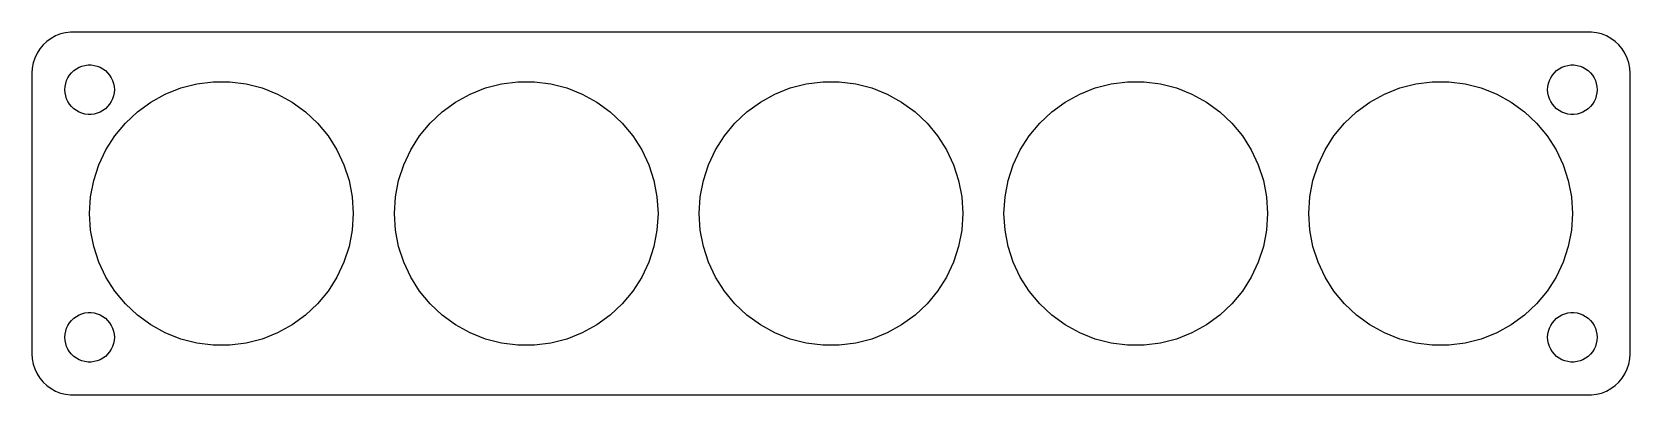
# Model space of a CAD drawing. Header units: metres. Extents: x -97 to 97, y 32 to 76.
import ezdxf

# ---------------------------------------------------------------- set-up
doc = ezdxf.new("R2010")
doc.units = ezdxf.units.M

msp = doc.modelspace()

# ---------------------------------------------------------------- linework, layer by layer
for p, q in [((-93.5451, 75.7553), (-94.1289, 75.5241)), ((-92.9369, 75.9114), (-93.5451, 75.7553)), ((-92.3139, 75.9901), (-92.9369, 75.9114)), ((92.3139, 75.9901), (-92.3139, 75.9901)), ((92.9369, 75.9114), (92.3139, 75.9901)), ((93.5451, 75.7553), (92.9369, 75.9114)), ((94.1289, 75.5241), (93.5451, 75.7553)), ((-96.0451, 73.9389), (-96.3815, 73.4088)), ((-95.6448, 74.4227), (-96.0451, 73.9389)), ((-95.1871, 74.8526), (-95.6448, 74.4227)), ((-94.6791, 75.2216), (-95.1871, 74.8526)), ((-94.1289, 75.5241), (-94.6791, 75.2216)), ((94.6791, 75.2216), (94.1289, 75.5241)), ((95.1871, 74.8526), (94.6791, 75.2216)), ((95.6448, 74.4227), (95.1871, 74.8526)), ((96.0451, 73.9389), (95.6448, 74.4227)), ((96.3815, 73.4088), (96.0451, 73.9389)), ((-96.8429, 72.2434), (-96.9606, 71.6267)), ((-96.6489, 72.8406), (-96.8429, 72.2434)), ((-96.3815, 73.4088), (-96.6489, 72.8406)), ((-91.2773, 71.7145), (-90.927, 71.8532)), ((-90.927, 71.8532), (-90.5621, 71.9469)), ((-90.5621, 71.9469), (-90.1884, 71.9941)), ((-90.1884, 71.9941), (-89.8116, 71.9941)), ((-89.8116, 71.9941), (-89.4379, 71.9469)), ((-89.4379, 71.9469), (-89.073, 71.8532)), ((-89.073, 71.8532), (-88.7227, 71.7145)), ((88.7227, 71.7145), (89.073, 71.8532)), ((89.073, 71.8532), (89.4379, 71.9469)), ((89.4379, 71.9469), (89.8116, 71.9941)), ((89.8116, 71.9941), (90.1884, 71.9941)), ((90.1884, 71.9941), (90.5621, 71.9469)), ((90.5621, 71.9469), (90.927, 71.8532)), ((90.927, 71.8532), (91.2773, 71.7145)), ((96.6489, 72.8406), (96.3815, 73.4088)), ((96.8429, 72.2434), (96.6489, 72.8406)), ((96.9606, 71.6267), (96.8429, 72.2434)), ((-96.9606, 71.6267), (-97, 71)), ((-97, 71), (-97, 37)), ((-92.9057, 69.7461), (-92.7893, 70.1044)), ((-92.7893, 70.1044), (-92.6289, 70.4453)), ((-92.6289, 70.4453), (-92.427, 70.7634)), ((-92.427, 70.7634), (-92.1869, 71.0536)), ((-92.1869, 71.0536), (-91.9123, 71.3115)), ((-91.9123, 71.3115), (-91.6075, 71.533)), ((-91.6075, 71.533), (-91.2773, 71.7145)), ((-88.7227, 71.7145), (-88.3925, 71.533)), ((-88.3925, 71.533), (-88.0877, 71.3115)), ((-88.0877, 71.3115), (-87.8131, 71.0536)), ((-87.8131, 71.0536), (-87.573, 70.7634)), ((-87.573, 70.7634), (-87.3711, 70.4453)), ((-87.3711, 70.4453), (-87.2107, 70.1044)), ((-87.2107, 70.1044), (-87.0943, 69.7461)), ((-76.9981, 69.7166), (-75.0046, 69.9684)), ((-75.0046, 69.9684), (-72.9953, 69.9684)), ((-72.9953, 69.9684), (-71.0019, 69.7166)), ((-39.9981, 69.7166), (-38.0046, 69.9684)), ((-38.0046, 69.9684), (-35.9953, 69.9684)), ((-35.9953, 69.9684), (-34.0019, 69.7166)), ((-2.9981, 69.7166), (-1.0046, 69.9684)), ((-1.0046, 69.9684), (1.0046, 69.9684)), ((1.0046, 69.9684), (2.9981, 69.7166)), ((34.0019, 69.7166), (35.9953, 69.9684)), ((35.9953, 69.9684), (38.0046, 69.9684)), ((38.0046, 69.9684), (39.9981, 69.7166)), ((71.0019, 69.7166), (72.9953, 69.9684)), ((72.9953, 69.9684), (75.0046, 69.9684)), ((75.0046, 69.9684), (76.9981, 69.7166)), ((87.0943, 69.7461), (87.2107, 70.1044)), ((87.2107, 70.1044), (87.3711, 70.4453)), ((87.3711, 70.4453), (87.573, 70.7634)), ((87.573, 70.7634), (87.8131, 71.0536)), ((87.8131, 71.0536), (88.0877, 71.3115)), ((88.0877, 71.3115), (88.3925, 71.533)), ((88.3925, 71.533), (88.7227, 71.7145)), ((91.2773, 71.7145), (91.6075, 71.533)), ((91.6075, 71.533), (91.9123, 71.3115)), ((91.9123, 71.3115), (92.1869, 71.0536)), ((92.1869, 71.0536), (92.427, 70.7634)), ((92.427, 70.7634), (92.6289, 70.4453)), ((92.6289, 70.4453), (92.7893, 70.1044)), ((92.7893, 70.1044), (92.9057, 69.7461)), ((97, 71), (96.9606, 71.6267)), ((97, 37), (97, 71)), ((-93, 69), (-92.9763, 69.376)), ((-92.9763, 68.624), (-93, 69)), ((-92.9763, 69.376), (-92.9057, 69.7461)), ((-92.9057, 68.2539), (-92.9763, 68.624)), ((-92.7893, 67.8956), (-92.9057, 68.2539)), ((-87.0943, 68.2539), (-87.2107, 67.8956)), ((-87.0943, 69.7461), (-87.0237, 69.376)), ((-87.0237, 68.624), (-87.0943, 68.2539)), ((-87.0237, 69.376), (-87, 69)), ((-87, 69), (-87.0237, 68.624)), ((-82.5732, 67.5092), (-80.8125, 68.4772)), ((-80.8125, 68.4772), (-78.9443, 69.2169)), ((-78.9443, 69.2169), (-76.9981, 69.7166)), ((-71.0019, 69.7166), (-69.0557, 69.2169)), ((-69.0557, 69.2169), (-67.1875, 68.4772)), ((-67.1875, 68.4772), (-65.4268, 67.5092)), ((-45.5732, 67.5092), (-43.8125, 68.4772)), ((-43.8125, 68.4772), (-41.9443, 69.2169)), ((-41.9443, 69.2169), (-39.9981, 69.7166)), ((-34.0019, 69.7166), (-32.0557, 69.2169)), ((-32.0557, 69.2169), (-30.1875, 68.4772)), ((-30.1875, 68.4772), (-28.4268, 67.5092)), ((-8.5732, 67.5092), (-6.8125, 68.4772)), ((-6.8125, 68.4772), (-4.9443, 69.2169)), ((-4.9443, 69.2169), (-2.9981, 69.7166)), ((2.9981, 69.7166), (4.9443, 69.2169)), ((4.9443, 69.2169), (6.8125, 68.4772)), ((6.8125, 68.4772), (8.5732, 67.5092)), ((28.4268, 67.5092), (30.1875, 68.4772)), ((30.1875, 68.4772), (32.0557, 69.2169)), ((32.0557, 69.2169), (34.0019, 69.7166)), ((39.9981, 69.7166), (41.9443, 69.2169)), ((41.9443, 69.2169), (43.8125, 68.4772)), ((43.8125, 68.4772), (45.5732, 67.5092)), ((65.4268, 67.5092), (67.1875, 68.4772)), ((67.1875, 68.4772), (69.0557, 69.2169)), ((69.0557, 69.2169), (71.0019, 69.7166)), ((76.9981, 69.7166), (78.9443, 69.2169)), ((78.9443, 69.2169), (80.8125, 68.4772)), ((80.8125, 68.4772), (82.5732, 67.5092)), ((87, 69), (87.0237, 69.376)), ((87.0237, 68.624), (87, 69)), ((87.0237, 69.376), (87.0943, 69.7461)), ((87.0943, 68.2539), (87.0237, 68.624)), ((87.2107, 67.8956), (87.0943, 68.2539)), ((92.9057, 68.2539), (92.7893, 67.8956)), ((92.9057, 69.7461), (92.9763, 69.376)), ((92.9763, 68.624), (92.9057, 68.2539)), ((92.9763, 69.376), (93, 69)), ((93, 69), (92.9763, 68.624)), ((-92.6289, 67.5547), (-92.7893, 67.8956)), ((-92.427, 67.2366), (-92.6289, 67.5547)), ((-92.1869, 66.9464), (-92.427, 67.2366)), ((-91.9123, 66.6884), (-92.1869, 66.9464)), ((-91.6075, 66.467), (-91.9123, 66.6884)), ((-91.2773, 66.2855), (-91.6075, 66.467)), ((-90.927, 66.1468), (-91.2773, 66.2855)), ((-90.5621, 66.0531), (-90.927, 66.1468)), ((-90.1884, 66.0059), (-90.5621, 66.0531)), ((-89.8116, 66.0059), (-90.1884, 66.0059)), ((-89.4379, 66.0531), (-89.8116, 66.0059)), ((-89.073, 66.1468), (-89.4379, 66.0531)), ((-88.7227, 66.2855), (-89.073, 66.1468)), ((-88.3925, 66.467), (-88.7227, 66.2855)), ((-88.0877, 66.6884), (-88.3925, 66.467)), ((-87.8131, 66.9464), (-88.0877, 66.6884)), ((-87.573, 67.2366), (-87.8131, 66.9464)), ((-87.3711, 67.5547), (-87.573, 67.2366)), ((-87.2107, 67.8956), (-87.3711, 67.5547)), ((-85.6635, 64.9527), (-84.1988, 66.3282)), ((-84.1988, 66.3282), (-82.5732, 67.5092)), ((-65.4268, 67.5092), (-63.8012, 66.3282)), ((-63.8012, 66.3282), (-62.3365, 64.9527)), ((-48.6635, 64.9527), (-47.1988, 66.3282)), ((-47.1988, 66.3282), (-45.5732, 67.5092)), ((-28.4268, 67.5092), (-26.8012, 66.3282)), ((-26.8012, 66.3282), (-25.3365, 64.9527)), ((-11.6635, 64.9527), (-10.1988, 66.3282)), ((-10.1988, 66.3282), (-8.5732, 67.5092)), ((8.5732, 67.5092), (10.1988, 66.3282)), ((10.1988, 66.3282), (11.6635, 64.9527)), ((25.3365, 64.9527), (26.8012, 66.3282)), ((26.8012, 66.3282), (28.4268, 67.5092)), ((45.5732, 67.5092), (47.1988, 66.3282)), ((47.1988, 66.3282), (48.6635, 64.9527)), ((62.3365, 64.9527), (63.8012, 66.3282)), ((63.8012, 66.3282), (65.4268, 67.5092)), ((82.5732, 67.5092), (84.1988, 66.3282)), ((84.1988, 66.3282), (85.6635, 64.9527)), ((87.3711, 67.5547), (87.2107, 67.8956)), ((87.573, 67.2366), (87.3711, 67.5547)), ((87.8131, 66.9464), (87.573, 67.2366)), ((88.0877, 66.6884), (87.8131, 66.9464)), ((88.3925, 66.467), (88.0877, 66.6884)), ((88.7227, 66.2855), (88.3925, 66.467)), ((89.073, 66.1468), (88.7227, 66.2855)), ((89.4379, 66.0531), (89.073, 66.1468)), ((89.8116, 66.0059), (89.4379, 66.0531)), ((90.1884, 66.0059), (89.8116, 66.0059)), ((90.5621, 66.0531), (90.1884, 66.0059)), ((90.927, 66.1468), (90.5621, 66.0531)), ((91.2773, 66.2855), (90.927, 66.1468)), ((91.6075, 66.467), (91.2773, 66.2855)), ((91.9123, 66.6884), (91.6075, 66.467)), ((92.1869, 66.9464), (91.9123, 66.6884)), ((92.427, 67.2366), (92.1869, 66.9464)), ((92.6289, 67.5547), (92.427, 67.2366)), ((92.7893, 67.8956), (92.6289, 67.5547)), ((-86.9443, 63.4046), (-85.6635, 64.9527)), ((-62.3365, 64.9527), (-61.0557, 63.4046)), ((-49.9443, 63.4046), (-48.6635, 64.9527)), ((-25.3365, 64.9527), (-24.0557, 63.4046)), ((-12.9443, 63.4046), (-11.6635, 64.9527)), ((11.6635, 64.9527), (12.9443, 63.4046)), ((24.0557, 63.4046), (25.3365, 64.9527)), ((48.6635, 64.9527), (49.9443, 63.4046)), ((61.0557, 63.4046), (62.3365, 64.9527)), ((85.6635, 64.9527), (86.9443, 63.4046)), ((-88.0209, 61.7081), (-86.9443, 63.4046)), ((-61.0557, 63.4046), (-59.9791, 61.7081)), ((-51.0209, 61.7081), (-49.9443, 63.4046)), ((-24.0557, 63.4046), (-22.9791, 61.7081)), ((-14.0209, 61.7081), (-12.9443, 63.4046)), ((12.9443, 63.4046), (14.0209, 61.7081)), ((22.9791, 61.7081), (24.0557, 63.4046)), ((49.9443, 63.4046), (51.0209, 61.7081)), ((59.9791, 61.7081), (61.0557, 63.4046)), ((86.9443, 63.4046), (88.0209, 61.7081)), ((-88.8764, 59.89), (-88.0209, 61.7081)), ((-59.9791, 61.7081), (-59.1236, 59.89)), ((-51.8764, 59.89), (-51.0209, 61.7081)), ((-22.9791, 61.7081), (-22.1236, 59.89)), ((-14.8764, 59.89), (-14.0209, 61.7081)), ((14.0209, 61.7081), (14.8764, 59.89)), ((22.1236, 59.89), (22.9791, 61.7081)), ((51.0209, 61.7081), (51.8764, 59.89)), ((59.1236, 59.89), (59.9791, 61.7081)), ((88.0209, 61.7081), (88.8764, 59.89)), ((-89.4973, 57.979), (-88.8764, 59.89)), ((-59.1236, 59.89), (-58.5027, 57.979)), ((-52.4973, 57.979), (-51.8764, 59.89)), ((-22.1236, 59.89), (-21.5027, 57.979)), ((-15.4973, 57.979), (-14.8764, 59.89)), ((14.8764, 59.89), (15.4973, 57.979)), ((21.5027, 57.979), (22.1236, 59.89)), ((51.8764, 59.89), (52.4973, 57.979)), ((58.5027, 57.979), (59.1236, 59.89)), ((88.8764, 59.89), (89.4973, 57.979)), ((-89.8738, 56.0053), (-89.4973, 57.979)), ((-58.5027, 57.979), (-58.1262, 56.0053)), ((-52.8738, 56.0053), (-52.4973, 57.979)), ((-21.5027, 57.979), (-21.1262, 56.0053)), ((-15.8738, 56.0053), (-15.4973, 57.979)), ((15.4973, 57.979), (15.8738, 56.0053)), ((21.1262, 56.0053), (21.5027, 57.979)), ((52.4973, 57.979), (52.8738, 56.0053)), ((58.1262, 56.0053), (58.5027, 57.979)), ((89.4973, 57.979), (89.8738, 56.0053)), ((-90, 54), (-89.8738, 56.0053)), ((-58.1262, 56.0053), (-58, 54)), ((-53, 54), (-52.8738, 56.0053)), ((-21.1262, 56.0053), (-21, 54)), ((-16, 54), (-15.8738, 56.0053)), ((15.8738, 56.0053), (16, 54)), ((21, 54), (21.1262, 56.0053)), ((52.8738, 56.0053), (53, 54)), ((58, 54), (58.1262, 56.0053)), ((89.8738, 56.0053), (90, 54)), ((-89.8738, 51.9947), (-90, 54)), ((-58, 54), (-58.1262, 51.9947)), ((-52.8738, 51.9947), (-53, 54)), ((-21, 54), (-21.1262, 51.9947)), ((-15.8738, 51.9947), (-16, 54)), ((16, 54), (15.8738, 51.9947)), ((21.1262, 51.9947), (21, 54)), ((53, 54), (52.8738, 51.9947)), ((58.1262, 51.9947), (58, 54)), ((90, 54), (89.8738, 51.9947)), ((-89.4973, 50.021), (-89.8738, 51.9947)), ((-58.1262, 51.9947), (-58.5027, 50.021)), ((-52.4973, 50.021), (-52.8738, 51.9947)), ((-21.1262, 51.9947), (-21.5027, 50.021)), ((-15.4973, 50.021), (-15.8738, 51.9947)), ((15.8738, 51.9947), (15.4973, 50.021)), ((21.5027, 50.021), (21.1262, 51.9947)), ((52.8738, 51.9947), (52.4973, 50.021)), ((58.5027, 50.021), (58.1262, 51.9947)), ((89.8738, 51.9947), (89.4973, 50.021)), ((-88.8764, 48.11), (-89.4973, 50.021)), ((-58.5027, 50.021), (-59.1236, 48.11)), ((-51.8764, 48.11), (-52.4973, 50.021)), ((-21.5027, 50.021), (-22.1236, 48.11)), ((-14.8764, 48.11), (-15.4973, 50.021)), ((15.4973, 50.021), (14.8764, 48.11)), ((22.1236, 48.11), (21.5027, 50.021)), ((52.4973, 50.021), (51.8764, 48.11)), ((59.1236, 48.11), (58.5027, 50.021)), ((89.4973, 50.021), (88.8764, 48.11)), ((-88.0209, 46.2919), (-88.8764, 48.11)), ((-59.1236, 48.11), (-59.9791, 46.2919)), ((-51.0209, 46.2919), (-51.8764, 48.11)), ((-22.1236, 48.11), (-22.9791, 46.2919)), ((-14.0209, 46.2919), (-14.8764, 48.11)), ((14.8764, 48.11), (14.0209, 46.2919)), ((22.9791, 46.2919), (22.1236, 48.11)), ((51.8764, 48.11), (51.0209, 46.2919)), ((59.9791, 46.2919), (59.1236, 48.11)), ((88.8764, 48.11), (88.0209, 46.2919)), ((-86.9443, 44.5954), (-88.0209, 46.2919)), ((-59.9791, 46.2919), (-61.0557, 44.5954)), ((-49.9443, 44.5954), (-51.0209, 46.2919)), ((-22.9791, 46.2919), (-24.0557, 44.5954)), ((-12.9443, 44.5954), (-14.0209, 46.2919)), ((14.0209, 46.2919), (12.9443, 44.5954)), ((24.0557, 44.5954), (22.9791, 46.2919)), ((51.0209, 46.2919), (49.9443, 44.5954)), ((61.0557, 44.5954), (59.9791, 46.2919)), ((88.0209, 46.2919), (86.9443, 44.5954)), ((-85.6635, 43.0473), (-86.9443, 44.5954)), ((-84.1988, 41.6718), (-85.6635, 43.0473)), ((-62.3365, 43.0473), (-63.8012, 41.6718)), ((-61.0557, 44.5954), (-62.3365, 43.0473)), ((-48.6635, 43.0473), (-49.9443, 44.5954)), ((-47.1988, 41.6718), (-48.6635, 43.0473)), ((-25.3365, 43.0473), (-26.8012, 41.6718)), ((-24.0557, 44.5954), (-25.3365, 43.0473)), ((-11.6635, 43.0473), (-12.9443, 44.5954)), ((-10.1988, 41.6718), (-11.6635, 43.0473)), ((11.6635, 43.0473), (10.1988, 41.6718)), ((12.9443, 44.5954), (11.6635, 43.0473)), ((25.3365, 43.0473), (24.0557, 44.5954)), ((26.8012, 41.6718), (25.3365, 43.0473)), ((48.6635, 43.0473), (47.1988, 41.6718)), ((49.9443, 44.5954), (48.6635, 43.0473)), ((62.3365, 43.0473), (61.0557, 44.5954)), ((63.8012, 41.6718), (62.3365, 43.0473)), ((85.6635, 43.0473), (84.1988, 41.6718)), ((86.9443, 44.5954), (85.6635, 43.0473)), ((-92.6289, 40.4453), (-92.427, 40.7634)), ((-92.427, 40.7634), (-92.1869, 41.0536)), ((-92.1869, 41.0536), (-91.9123, 41.3116)), ((-91.9123, 41.3116), (-91.6075, 41.533)), ((-91.6075, 41.533), (-91.2773, 41.7145)), ((-91.2773, 41.7145), (-90.927, 41.8532)), ((-90.927, 41.8532), (-90.5621, 41.9469)), ((-90.5621, 41.9469), (-90.1884, 41.9941)), ((-90.1884, 41.9941), (-89.8116, 41.9941)), ((-89.8116, 41.9941), (-89.4379, 41.9469)), ((-89.4379, 41.9469), (-89.073, 41.8532)), ((-89.073, 41.8532), (-88.7227, 41.7145)), ((-88.7227, 41.7145), (-88.3925, 41.533)), ((-88.3925, 41.533), (-88.0877, 41.3116)), ((-88.0877, 41.3116), (-87.8131, 41.0536)), ((-87.8131, 41.0536), (-87.573, 40.7634)), ((-87.573, 40.7634), (-87.3711, 40.4453)), ((-82.5732, 40.4908), (-84.1988, 41.6718)), ((-63.8012, 41.6718), (-65.4268, 40.4908)), ((-45.5732, 40.4908), (-47.1988, 41.6718)), ((-26.8012, 41.6718), (-28.4268, 40.4908)), ((-8.5732, 40.4908), (-10.1988, 41.6718)), ((10.1988, 41.6718), (8.5732, 40.4908)), ((28.4268, 40.4908), (26.8012, 41.6718)), ((47.1988, 41.6718), (45.5732, 40.4908)), ((65.4268, 40.4908), (63.8012, 41.6718)), ((84.1988, 41.6718), (82.5732, 40.4908)), ((87.3711, 40.4453), (87.573, 40.7634)), ((87.573, 40.7634), (87.8131, 41.0536)), ((87.8131, 41.0536), (88.0877, 41.3116)), ((88.0877, 41.3116), (88.3925, 41.533)), ((88.3925, 41.533), (88.7227, 41.7145)), ((88.7227, 41.7145), (89.073, 41.8532)), ((89.073, 41.8532), (89.4379, 41.9469)), ((89.4379, 41.9469), (89.8116, 41.9941)), ((89.8116, 41.9941), (90.1884, 41.9941)), ((90.1884, 41.9941), (90.5621, 41.9469)), ((90.5621, 41.9469), (90.927, 41.8532)), ((90.927, 41.8532), (91.2773, 41.7145)), ((91.2773, 41.7145), (91.6075, 41.533)), ((91.6075, 41.533), (91.9123, 41.3116)), ((91.9123, 41.3116), (92.1869, 41.0536)), ((92.1869, 41.0536), (92.427, 40.7634)), ((92.427, 40.7634), (92.6289, 40.4453)), ((-93, 39), (-92.9763, 39.376)), ((-92.9763, 38.624), (-93, 39)), ((-92.9763, 39.376), (-92.9057, 39.7461)), ((-92.9057, 39.7461), (-92.7893, 40.1044)), ((-92.7893, 40.1044), (-92.6289, 40.4453)), ((-87.3711, 40.4453), (-87.2107, 40.1044)), ((-87.2107, 40.1044), (-87.0943, 39.7461)), ((-87.0943, 39.7461), (-87.0237, 39.376)), ((-87.0237, 39.376), (-87, 39)), ((-87, 39), (-87.0237, 38.624)), ((-80.8125, 39.5228), (-82.5732, 40.4908)), ((-78.9443, 38.7831), (-80.8125, 39.5228)), ((-67.1875, 39.5228), (-69.0557, 38.7831)), ((-65.4268, 40.4908), (-67.1875, 39.5228)), ((-43.8125, 39.5228), (-45.5732, 40.4908)), ((-41.9443, 38.7831), (-43.8125, 39.5228)), ((-30.1875, 39.5228), (-32.0557, 38.7831)), ((-28.4268, 40.4908), (-30.1875, 39.5228)), ((-6.8125, 39.5228), (-8.5732, 40.4908)), ((-4.9443, 38.7831), (-6.8125, 39.5228)), ((6.8125, 39.5228), (4.9443, 38.7831)), ((8.5732, 40.4908), (6.8125, 39.5228)), ((30.1875, 39.5228), (28.4268, 40.4908)), ((32.0557, 38.7831), (30.1875, 39.5228)), ((43.8125, 39.5228), (41.9443, 38.7831)), ((45.5732, 40.4908), (43.8125, 39.5228)), ((67.1875, 39.5228), (65.4268, 40.4908)), ((69.0557, 38.7831), (67.1875, 39.5228)), ((80.8125, 39.5228), (78.9443, 38.7831)), ((82.5732, 40.4908), (80.8125, 39.5228)), ((87, 39), (87.0237, 39.376)), ((87.0237, 38.624), (87, 39)), ((87.0237, 39.376), (87.0943, 39.7461)), ((87.0943, 39.7461), (87.2107, 40.1044)), ((87.2107, 40.1044), (87.3711, 40.4453)), ((92.6289, 40.4453), (92.7893, 40.1044)), ((92.7893, 40.1044), (92.9057, 39.7461)), ((92.9057, 39.7461), (92.9763, 39.376)), ((92.9763, 39.376), (93, 39)), ((93, 39), (92.9763, 38.624)), ((-97, 37), (-96.9606, 36.3733)), ((-92.9057, 38.2539), (-92.9763, 38.624)), ((-92.7893, 37.8956), (-92.9057, 38.2539)), ((-92.6289, 37.5547), (-92.7893, 37.8956)), ((-92.427, 37.2366), (-92.6289, 37.5547)), ((-92.1869, 36.9464), (-92.427, 37.2366)), ((-91.9123, 36.6885), (-92.1869, 36.9464)), ((-87.8131, 36.9464), (-88.0877, 36.6885)), ((-87.573, 37.2366), (-87.8131, 36.9464)), ((-87.3711, 37.5547), (-87.573, 37.2366)), ((-87.2107, 37.8956), (-87.3711, 37.5547)), ((-87.0943, 38.2539), (-87.2107, 37.8956)), ((-87.0237, 38.624), (-87.0943, 38.2539)), ((-76.9981, 38.2834), (-78.9443, 38.7831)), ((-75.0046, 38.0316), (-76.9981, 38.2834)), ((-72.9953, 38.0316), (-75.0046, 38.0316)), ((-71.0019, 38.2834), (-72.9953, 38.0316)), ((-69.0557, 38.7831), (-71.0019, 38.2834)), ((-39.9981, 38.2834), (-41.9443, 38.7831)), ((-38.0046, 38.0316), (-39.9981, 38.2834)), ((-35.9953, 38.0316), (-38.0046, 38.0316)), ((-34.0019, 38.2834), (-35.9953, 38.0316)), ((-32.0557, 38.7831), (-34.0019, 38.2834)), ((-2.9981, 38.2834), (-4.9443, 38.7831)), ((-1.0046, 38.0316), (-2.9981, 38.2834)), ((1.0046, 38.0316), (-1.0046, 38.0316)), ((2.9981, 38.2834), (1.0046, 38.0316)), ((4.9443, 38.7831), (2.9981, 38.2834)), ((34.0019, 38.2834), (32.0557, 38.7831)), ((35.9953, 38.0316), (34.0019, 38.2834)), ((38.0046, 38.0316), (35.9953, 38.0316)), ((39.9981, 38.2834), (38.0046, 38.0316)), ((41.9443, 38.7831), (39.9981, 38.2834)), ((71.0019, 38.2834), (69.0557, 38.7831)), ((72.9953, 38.0316), (71.0019, 38.2834)), ((75.0046, 38.0316), (72.9953, 38.0316)), ((76.9981, 38.2834), (75.0046, 38.0316)), ((78.9443, 38.7831), (76.9981, 38.2834)), ((87.0943, 38.2539), (87.0237, 38.624)), ((87.2107, 37.8956), (87.0943, 38.2539)), ((87.3711, 37.5547), (87.2107, 37.8956)), ((87.573, 37.2366), (87.3711, 37.5547)), ((87.8131, 36.9464), (87.573, 37.2366)), ((88.0877, 36.6885), (87.8131, 36.9464)), ((92.1869, 36.9464), (91.9123, 36.6885)), ((92.427, 37.2366), (92.1869, 36.9464)), ((92.6289, 37.5547), (92.427, 37.2366)), ((92.7893, 37.8956), (92.6289, 37.5547)), ((92.9057, 38.2539), (92.7893, 37.8956)), ((92.9763, 38.624), (92.9057, 38.2539)), ((96.9606, 36.3733), (97, 37)), ((-96.9606, 36.3733), (-96.8429, 35.7566)), ((-96.8429, 35.7566), (-96.6489, 35.1594)), ((-96.6489, 35.1594), (-96.3815, 34.5912)), ((-91.6075, 36.467), (-91.9123, 36.6885)), ((-91.2773, 36.2855), (-91.6075, 36.467)), ((-90.927, 36.1468), (-91.2773, 36.2855)), ((-90.5621, 36.0531), (-90.927, 36.1468)), ((-90.1884, 36.0059), (-90.5621, 36.0531)), ((-89.8116, 36.0059), (-90.1884, 36.0059)), ((-89.4379, 36.0531), (-89.8116, 36.0059)), ((-89.073, 36.1468), (-89.4379, 36.0531)), ((-88.7227, 36.2855), (-89.073, 36.1468)), ((-88.3925, 36.467), (-88.7227, 36.2855)), ((-88.0877, 36.6885), (-88.3925, 36.467)), ((88.3925, 36.467), (88.0877, 36.6885)), ((88.7227, 36.2855), (88.3925, 36.467)), ((89.073, 36.1468), (88.7227, 36.2855)), ((89.4379, 36.0531), (89.073, 36.1468)), ((89.8116, 36.0059), (89.4379, 36.0531)), ((90.1884, 36.0059), (89.8116, 36.0059)), ((90.5621, 36.0531), (90.1884, 36.0059)), ((90.927, 36.1468), (90.5621, 36.0531)), ((91.2773, 36.2855), (90.927, 36.1468)), ((91.6075, 36.467), (91.2773, 36.2855)), ((91.9123, 36.6885), (91.6075, 36.467)), ((96.3815, 34.5912), (96.6489, 35.1594)), ((96.6489, 35.1594), (96.8429, 35.7566)), ((96.8429, 35.7566), (96.9606, 36.3733)), ((-96.3815, 34.5912), (-96.0451, 34.0611)), ((-96.0451, 34.0611), (-95.6448, 33.5773)), ((-95.6448, 33.5773), (-95.1871, 33.1474)), ((-95.1871, 33.1474), (-94.6791, 32.7784)), ((94.6791, 32.7784), (95.1871, 33.1474)), ((95.1871, 33.1474), (95.6448, 33.5773)), ((95.6448, 33.5773), (96.0451, 34.0611)), ((96.0451, 34.0611), (96.3815, 34.5912)), ((-94.6791, 32.7784), (-94.1289, 32.4759)), ((-94.1289, 32.4759), (-93.5451, 32.2447)), ((-93.5451, 32.2447), (-92.9369, 32.0886)), ((-92.9369, 32.0886), (-92.3139, 32.0099)), ((-92.3139, 32.0099), (92.3139, 32.0099)), ((92.3139, 32.0099), (92.9369, 32.0886)), ((92.9369, 32.0886), (93.5451, 32.2447)), ((93.5451, 32.2447), (94.1289, 32.4759)), ((94.1289, 32.4759), (94.6791, 32.7784))]:
    msp.add_line(p, q)

doc.saveas('drawing.dxf')
